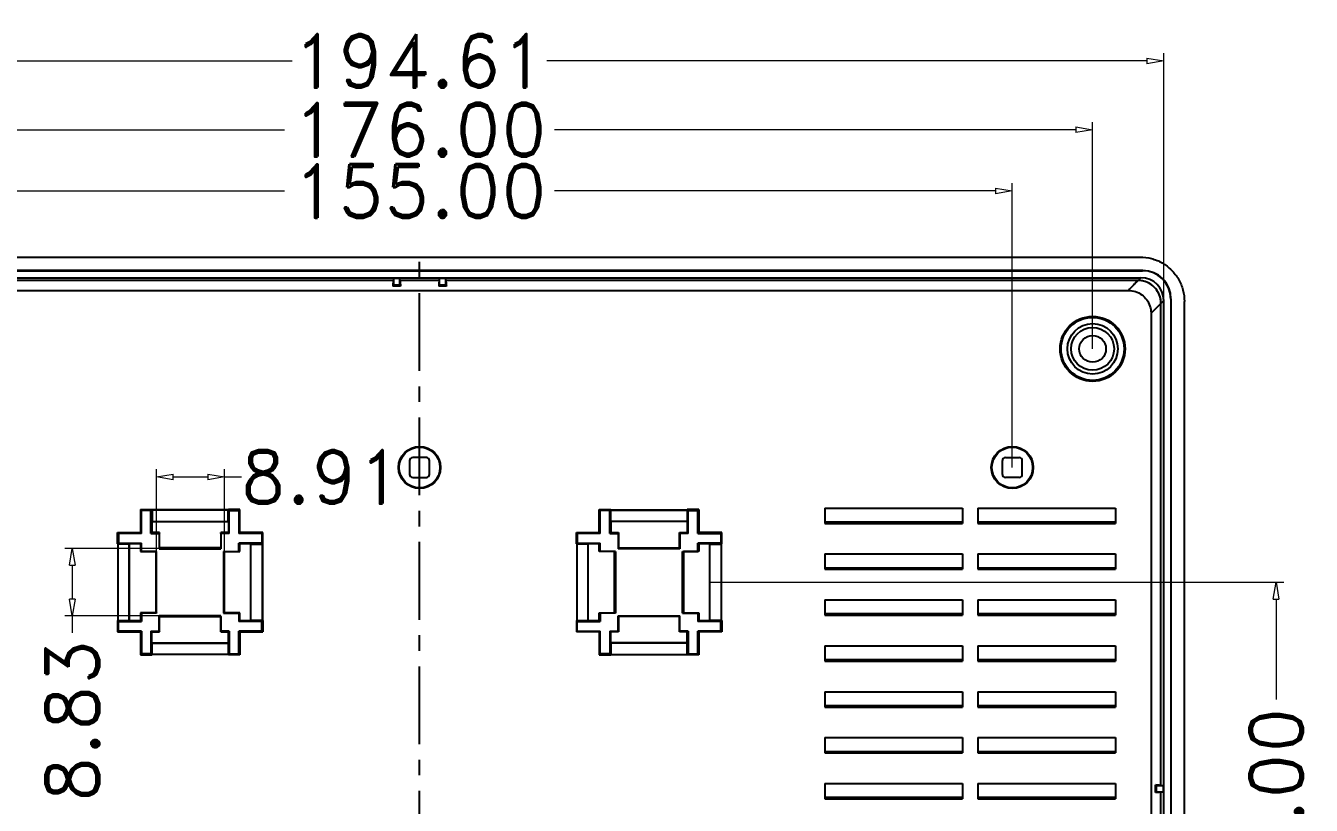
# Model space of a CAD drawing. Extents: x 3002 to 3805, y -1490 to -963.
# Drawn here: x 3636.7 to 3804.8, y -1258.4 to -1156.5 of the extents above; entities that cross this region are included whole.
import ezdxf

# ---------------------------------------------------------------- set-up
doc = ezdxf.new("R2010")
doc.units = 0
doc.header["$LTSCALE"] = 30.734
doc.header["$PDMODE"] = 3
doc.header["$PDSIZE"] = 0.3125
doc.linetypes.add('CENTER', pattern=[0.6, 0.375, -0.075, 0.075, -0.075])
doc.layers.get('0').update_dxf_attribs({"linetype": 'CONTINUOUS'})
doc.layers.get('Defpoints').update_dxf_attribs({"linetype": 'CONTINUOUS'})
doc.layers.add('dim', color=3, linetype='CONTINUOUS', lineweight=9)
doc.styles.add('LongTou', font='romand.shx', dxfattribs={"bigfont": 'whgdtxt.shx'})
doc.dimstyles.new('YanXiu', dxfattribs={"dimtxt": 7, "dimasz": 2.2, "dimexe": 1, "dimexo": 0, "dimgap": 0.66, "dimtad": 0, "dimzin": 1, "dimdsep": 46, "dimtxsty": 'LongTou', "dimblk": 'CLOSEDBLANK', "dimcen": 0, "dimclrd": 3, "dimclre": 3, "dimclrt": 7, "dimazin": 0, "dimtfac": 1, "dimtofl": 0, "dimtmove": 0, "dimatfit": 3, "dimldrblk": 'CLOSEDBLANK', "dimfxl": 1, "dimlwd": 5, "dimlwe": 5, "dimarcsym": 0})

# ---------------------------------------------------------------- blocks, each defined once
blk = doc.blocks.new('_ClosedBlank')
at = {"color": 0, "linetype": 'ByBlock', "lineweight": -2}
for p, q in [((-1, 0.167), (0, 0)), ((-1, 0.167), (-1, -0.167)), ((0, 0), (-1, -0.167))]:
    blk.add_line(p, q, dxfattribs=at)
blk = doc.blocks.new('*D19')
at = {"layer": 'Defpoints', "color": 0}
for p in [(3785.49, -1161.07), (3590.88, -1192.39), (3785.49, -1192.39)]:
    blk.add_point(p, dxfattribs=at)
at = {"layer": 'dim', "color": 3, "lineweight": 5}
for p, q in [((3590.88, -1192.39), (3590.88, -1160.07)), ((3593.08, -1161.07), (3671.52, -1161.07)), ((3783.29, -1161.07), (3704.84, -1161.07)), ((3785.49, -1192.39), (3785.49, -1160.07))]:
    blk.add_line(p, q, dxfattribs=at)
at = {"layer": 'dim', "color": 3, "lineweight": 5, "xscale": 2.2, "yscale": 2.2, "zscale": 2.2, "rotation": 180}
blk.add_blockref('_ClosedBlank', (3590.88, -1161.07), dxfattribs=at)
at = {"layer": 'dim', "color": 3, "lineweight": 5, "xscale": 2.2, "yscale": 2.2, "zscale": 2.2}
blk.add_blockref('_ClosedBlank', (3785.49, -1161.07), dxfattribs=at)
at = {"layer": 'dim', "color": 7, "insert": (3688.18, -1161.07), "char_height": 7, "attachment_point": 5, "style": 'LongTou'}
blk.add_mtext('194.61', dxfattribs=at)
blk = doc.blocks.new('*D15')
at = {"layer": 'Defpoints', "color": 0}
for p in [(3600.18, -1170.07), (3600.18, -1198.71), (3776.18, -1198.71)]:
    blk.add_point(p, dxfattribs=at)
at = {"layer": 'dim', "color": 3, "lineweight": 5}
for p, q in [((3600.18, -1198.71), (3600.18, -1169.07)), ((3776.18, -1198.71), (3776.18, -1169.07)), ((3602.38, -1170.07), (3670.52, -1170.07)), ((3773.98, -1170.07), (3705.84, -1170.07))]:
    blk.add_line(p, q, dxfattribs=at)
at = {"layer": 'dim', "color": 3, "lineweight": 5, "xscale": 2.2, "yscale": 2.2, "zscale": 2.2, "rotation": 180}
blk.add_blockref('_ClosedBlank', (3600.18, -1170.07), dxfattribs=at)
at = {"layer": 'dim', "color": 3, "lineweight": 5, "xscale": 2.2, "yscale": 2.2, "zscale": 2.2}
blk.add_blockref('_ClosedBlank', (3776.18, -1170.07), dxfattribs=at)
at = {"layer": 'dim', "color": 7, "insert": (3688.18, -1170.07), "char_height": 7, "attachment_point": 5, "style": 'LongTou'}
blk.add_mtext('176.00', dxfattribs=at)
blk = doc.blocks.new('*D13')
at = {"layer": 'Defpoints', "color": 0}
for p in [(3765.68, -1178.07), (3610.68, -1214.21), (3765.68, -1214.21)]:
    blk.add_point(p, dxfattribs=at)
at = {"layer": 'dim', "color": 3, "lineweight": 5}
for p, q in [((3610.68, -1214.21), (3610.68, -1177.07)), ((3612.88, -1178.07), (3670.52, -1178.07)), ((3763.48, -1178.07), (3705.84, -1178.07)), ((3765.68, -1214.21), (3765.68, -1177.07))]:
    blk.add_line(p, q, dxfattribs=at)
at = {"layer": 'dim', "color": 3, "lineweight": 5, "xscale": 2.2, "yscale": 2.2, "zscale": 2.2, "rotation": 180}
blk.add_blockref('_ClosedBlank', (3610.68, -1178.07), dxfattribs=at)
at = {"layer": 'dim', "color": 3, "lineweight": 5, "xscale": 2.2, "yscale": 2.2, "zscale": 2.2}
blk.add_blockref('_ClosedBlank', (3765.68, -1178.07), dxfattribs=at)
at = {"layer": 'dim', "color": 7, "insert": (3688.18, -1178.07), "char_height": 7, "attachment_point": 5, "style": 'LongTou'}
blk.add_mtext('155.00', dxfattribs=at)
blk = doc.blocks.new('*D8')
at = {"layer": 'Defpoints', "color": 0}
for p in [(3657.43, -1224.8), (3642.78, -1233.62), (3657.43, -1233.62)]:
    blk.add_point(p, dxfattribs=at)
at = {"layer": 'dim', "color": 3, "lineweight": 5}
for p, q in [((3657.43, -1224.8), (3641.78, -1224.8)), ((3642.78, -1227), (3642.78, -1231.42)), ((3657.43, -1233.62), (3641.78, -1233.62)), ((3642.78, -1233.62), (3642.78, -1235.82))]:
    blk.add_line(p, q, dxfattribs=at)
at = {"layer": 'dim', "color": 3, "lineweight": 5, "xscale": 2.2, "yscale": 2.2, "zscale": 2.2}
for p, rotation in [((3642.78, -1224.8), 90), ((3642.78, -1233.62), 270)]:
    blk.add_blockref('_ClosedBlank', p, dxfattribs=dict(at, rotation=rotation))
at = {"layer": 'dim', "color": 7, "insert": (3642.78, -1247.32), "char_height": 7, "attachment_point": 5, "rotation": 90, "style": 'LongTou'}
blk.add_mtext('8.83', dxfattribs=at)
blk = doc.blocks.new('*D7')
at = {"layer": 'Defpoints', "color": 0}
for p in [(3662.68, -1215.44), (3653.77, -1225.29), (3662.68, -1225.29)]:
    blk.add_point(p, dxfattribs=at)
at = {"layer": 'dim', "color": 3, "lineweight": 5}
for p, q in [((3653.77, -1225.29), (3653.77, -1214.44)), ((3662.68, -1225.29), (3662.68, -1214.44)), ((3655.97, -1215.44), (3660.48, -1215.44)), ((3662.68, -1215.44), (3664.88, -1215.44))]:
    blk.add_line(p, q, dxfattribs=at)
at = {"layer": 'dim', "color": 3, "lineweight": 5, "xscale": 2.2, "yscale": 2.2, "zscale": 2.2, "rotation": 180}
blk.add_blockref('_ClosedBlank', (3653.77, -1215.44), dxfattribs=at)
at = {"layer": 'dim', "color": 3, "lineweight": 5, "xscale": 2.2, "yscale": 2.2, "zscale": 2.2}
blk.add_blockref('_ClosedBlank', (3662.68, -1215.44), dxfattribs=at)
at = {"layer": 'dim', "color": 7, "insert": (3675.38, -1215.44), "char_height": 7, "attachment_point": 5, "style": 'LongTou'}
blk.add_mtext('8.91', dxfattribs=at)
blk = doc.blocks.new('*D5')
at = {"layer": 'Defpoints', "color": 0}
for p in [(3726.12, -1229.21), (3800.18, -1229.21), (3722.56, -1289.21)]:
    blk.add_point(p, dxfattribs=at)
at = {"layer": 'dim', "color": 3, "lineweight": 5}
for p, q in [((3726.12, -1229.21), (3801.18, -1229.21)), ((3800.18, -1231.41), (3800.18, -1244.55)), ((3800.18, -1287.01), (3800.18, -1273.87)), ((3722.56, -1289.21), (3801.18, -1289.21))]:
    blk.add_line(p, q, dxfattribs=at)
at = {"layer": 'dim', "color": 3, "lineweight": 5, "xscale": 2.2, "yscale": 2.2, "zscale": 2.2}
for p, rotation in [((3800.18, -1229.21), 90), ((3800.18, -1289.21), 270)]:
    blk.add_blockref('_ClosedBlank', p, dxfattribs=dict(at, rotation=rotation))
at = {"layer": 'dim', "color": 7, "insert": (3800.18, -1259.21), "char_height": 7, "attachment_point": 5, "rotation": 90, "style": 'LongTou'}
blk.add_mtext('60.00', dxfattribs=at)

msp = doc.modelspace()

# ---------------------------------------------------------------- linework, layer by layer
at = {"color": 7, "linetype": 'Continuous'}
for p, q in [((3593.976, -1186.711), (3782.392, -1186.711)), ((3782.719, -1188.461), (3593.649, -1188.461)), ((3593.649, -1188.496), (3782.719, -1188.496)), ((3593.867, -1189.407), (3782.501, -1189.407)), ((3684.757, -1189.769), (3594.234, -1189.769)), ((3684.79, -1189.407), (3684.757, -1189.769)), ((3684.799, -1189.459), (3684.79, -1189.407)), ((3684.799, -1190.391), (3684.799, -1189.459)), ((3684.799, -1189.459), (3685.569, -1189.459)), ((3685.578, -1189.407), (3685.569, -1189.459)), ((3685.569, -1189.459), (3685.569, -1190.391)), ((3685.611, -1189.769), (3685.578, -1189.407)), ((3690.757, -1189.769), (3685.611, -1189.769)), ((3690.79, -1189.407), (3690.757, -1189.769)), ((3690.799, -1189.459), (3690.79, -1189.407)), ((3690.799, -1190.391), (3690.799, -1189.459)), ((3690.799, -1189.459), (3691.569, -1189.459)), ((3691.578, -1189.407), (3691.569, -1189.459)), ((3691.569, -1189.459), (3691.569, -1190.391)), ((3691.611, -1189.769), (3691.578, -1189.407)), ((3782.134, -1189.769), (3691.611, -1189.769)), ((3782.134, -1189.769), (3782.501, -1189.407)), ((3782.719, -1188.461), (3782.719, -1188.496)), ((3595.511, -1191.075), (3780.857, -1191.075)), ((3684.684, -1190.506), (3684.799, -1190.391)), ((3685.684, -1190.506), (3684.684, -1190.506)), ((3685.569, -1190.391), (3684.799, -1190.391)), ((3685.684, -1190.506), (3685.569, -1190.391)), ((3690.684, -1190.506), (3690.799, -1190.391)), ((3691.684, -1190.506), (3690.684, -1190.506)), ((3691.569, -1190.391), (3690.799, -1190.391)), ((3691.684, -1190.506), (3691.569, -1190.391)), ((3785.126, -1192.763), (3783.82, -1194.037)), ((3785.488, -1192.394), (3785.126, -1192.76)), ((3785.126, -1255.783), (3785.126, -1192.76)), ((3785.488, -1326.028), (3785.488, -1192.394)), ((3786.399, -1192.193), (3786.434, -1192.158)), ((3786.399, -1192.193), (3786.399, -1326.228)), ((3786.434, -1192.158), (3786.434, -1326.263)), ((3788.184, -1325.911), (3788.184, -1192.503)), ((3783.82, -1194.037), (3783.82, -1324.384)), ((3686.884, -1213.311), (3686.884, -1215.111)), ((3689.084, -1212.911), (3687.284, -1212.911)), ((3689.484, -1215.111), (3689.484, -1213.311)), ((3764.384, -1215.111), (3764.384, -1213.311)), ((3764.784, -1212.911), (3766.584, -1212.911)), ((3766.984, -1215.111), (3766.984, -1213.311)), ((3687.284, -1215.511), (3689.084, -1215.511)), ((3766.584, -1215.511), (3764.784, -1215.511)), ((3651.684, -1219.711), (3651.684, -1222.711)), ((3651.806, -1219.833), (3651.684, -1219.711)), ((3651.684, -1219.711), (3653.184, -1219.711)), ((3651.806, -1222.833), (3651.806, -1219.833)), ((3653.062, -1219.833), (3651.806, -1219.833)), ((3653.062, -1219.833), (3653.184, -1219.711)), ((3653.062, -1222.833), (3653.062, -1219.833)), ((3653.184, -1219.711), (3653.184, -1219.756)), ((3653.184, -1219.756), (3653.201, -1219.773)), ((3663.184, -1219.756), (3653.184, -1219.756)), ((3653.201, -1219.773), (3653.201, -1221.255)), ((3663.167, -1219.773), (3653.201, -1219.773)), ((3663.184, -1219.756), (3663.167, -1219.773)), ((3663.167, -1221.255), (3663.167, -1219.773)), ((3663.184, -1219.711), (3663.184, -1219.756)), ((3663.306, -1219.833), (3663.184, -1219.711)), ((3664.684, -1219.711), (3663.184, -1219.711)), ((3663.306, -1222.833), (3663.306, -1219.833)), ((3663.306, -1219.833), (3664.562, -1219.833)), ((3664.562, -1219.833), (3664.684, -1219.711)), ((3664.562, -1219.833), (3664.562, -1222.833)), ((3664.684, -1222.711), (3664.684, -1219.711)), ((3711.684, -1222.711), (3711.684, -1219.711)), ((3711.684, -1219.711), (3713.184, -1219.711)), ((3711.806, -1219.833), (3711.684, -1219.711)), ((3711.806, -1222.833), (3711.806, -1219.833)), ((3713.062, -1219.833), (3711.806, -1219.833)), ((3713.062, -1219.833), (3713.184, -1219.711)), ((3713.062, -1222.833), (3713.062, -1219.833)), ((3713.184, -1219.711), (3713.184, -1219.756)), ((3713.184, -1219.756), (3723.184, -1219.756)), ((3713.184, -1219.756), (3713.201, -1219.773)), ((3713.201, -1221.255), (3713.201, -1219.773)), ((3713.201, -1219.773), (3723.167, -1219.773)), ((3723.184, -1219.756), (3723.167, -1219.773)), ((3723.167, -1219.773), (3723.167, -1221.255)), ((3723.184, -1219.711), (3723.184, -1219.756)), ((3724.684, -1219.711), (3723.184, -1219.711)), ((3723.306, -1219.833), (3723.184, -1219.711)), ((3723.306, -1222.833), (3723.306, -1219.833)), ((3723.306, -1219.833), (3724.562, -1219.833)), ((3724.562, -1219.833), (3724.684, -1219.711)), ((3724.562, -1222.833), (3724.562, -1219.833)), ((3724.684, -1219.711), (3724.684, -1222.711)), ((3741.184, -1219.521), (3759.184, -1219.521)), ((3741.184, -1219.521), (3741.184, -1221.521)), ((3759.184, -1219.521), (3759.184, -1221.521)), ((3761.184, -1219.521), (3779.184, -1219.521)), ((3761.184, -1219.521), (3761.184, -1221.521)), ((3779.184, -1219.521), (3779.184, -1221.521)), ((3653.184, -1221.273), (3653.201, -1221.255)), ((3653.184, -1221.273), (3653.184, -1222.711)), ((3653.184, -1221.273), (3663.184, -1221.273)), ((3653.201, -1221.255), (3663.167, -1221.255)), ((3663.184, -1221.273), (3663.167, -1221.255)), ((3663.184, -1221.273), (3663.184, -1222.711)), ((3713.184, -1221.273), (3713.201, -1221.255)), ((3713.184, -1221.273), (3713.184, -1222.711)), ((3723.184, -1221.273), (3713.184, -1221.273)), ((3723.167, -1221.255), (3713.201, -1221.255)), ((3723.184, -1221.273), (3723.167, -1221.255)), ((3723.184, -1221.273), (3723.184, -1222.711)), ((3741.184, -1221.321), (3759.184, -1221.321)), ((3741.184, -1221.41), (3759.184, -1221.41)), ((3741.184, -1221.521), (3759.184, -1221.521)), ((3761.184, -1221.321), (3779.184, -1221.321)), ((3761.184, -1221.41), (3779.184, -1221.41)), ((3761.184, -1221.521), (3779.184, -1221.521)), ((3648.684, -1224.211), (3648.684, -1222.711)), ((3648.806, -1222.833), (3648.684, -1222.711)), ((3648.684, -1222.711), (3651.684, -1222.711)), ((3648.806, -1222.833), (3648.806, -1224.088)), ((3651.806, -1222.833), (3648.806, -1222.833)), ((3651.806, -1222.833), (3651.684, -1222.711)), ((3653.062, -1222.833), (3653.184, -1222.711)), ((3653.062, -1222.833), (3654.153, -1222.833)), ((3654.184, -1222.711), (3653.184, -1222.711)), ((3654.184, -1222.711), (3654.153, -1222.833)), ((3654.153, -1222.833), (3654.153, -1224.833)), ((3654.184, -1224.711), (3654.184, -1222.711)), ((3662.184, -1222.711), (3662.184, -1224.711)), ((3662.215, -1222.833), (3662.184, -1222.711)), ((3663.184, -1222.711), (3662.184, -1222.711)), ((3662.215, -1222.833), (3662.215, -1224.833)), ((3663.306, -1222.833), (3662.215, -1222.833)), ((3663.306, -1222.833), (3663.184, -1222.711)), ((3664.562, -1222.833), (3664.684, -1222.711)), ((3667.562, -1222.833), (3664.562, -1222.833)), ((3667.684, -1222.711), (3664.684, -1222.711)), ((3667.562, -1222.833), (3667.684, -1222.711)), ((3667.562, -1222.833), (3667.562, -1224.088)), ((3667.684, -1224.211), (3667.684, -1222.711)), ((3708.684, -1224.211), (3708.684, -1222.711)), ((3708.684, -1222.711), (3711.684, -1222.711)), ((3708.806, -1222.833), (3708.684, -1222.711)), ((3708.806, -1222.833), (3708.806, -1224.088)), ((3711.806, -1222.833), (3708.806, -1222.833)), ((3711.806, -1222.833), (3711.684, -1222.711)), ((3713.062, -1222.833), (3713.184, -1222.711)), ((3713.062, -1222.833), (3714.153, -1222.833)), ((3713.184, -1222.711), (3714.184, -1222.711)), ((3714.184, -1222.711), (3714.153, -1222.833)), ((3714.153, -1222.833), (3714.153, -1224.833)), ((3714.184, -1222.711), (3714.184, -1224.711)), ((3722.184, -1224.711), (3722.184, -1222.711)), ((3722.184, -1222.711), (3723.184, -1222.711)), ((3722.215, -1222.833), (3722.184, -1222.711)), ((3722.215, -1222.833), (3722.215, -1224.833)), ((3723.306, -1222.833), (3722.215, -1222.833)), ((3723.306, -1222.833), (3723.184, -1222.711)), ((3724.562, -1222.833), (3724.684, -1222.711)), ((3724.562, -1222.833), (3727.562, -1222.833)), ((3727.684, -1222.711), (3724.684, -1222.711)), ((3727.562, -1222.833), (3727.684, -1222.711)), ((3727.562, -1222.833), (3727.562, -1224.088)), ((3727.684, -1224.211), (3727.684, -1222.711)), ((3648.806, -1224.088), (3648.684, -1224.211)), ((3648.729, -1224.211), (3648.684, -1224.211)), ((3648.729, -1224.211), (3648.729, -1234.211)), ((3648.729, -1224.211), (3648.747, -1224.228)), ((3648.747, -1224.228), (3648.747, -1234.193)), ((3650.229, -1224.228), (3648.747, -1224.228)), ((3648.806, -1224.088), (3651.806, -1224.088)), ((3650.246, -1224.211), (3650.229, -1224.228)), ((3650.229, -1234.193), (3650.229, -1224.228)), ((3650.246, -1234.211), (3650.246, -1224.211)), ((3651.684, -1224.211), (3650.246, -1224.211)), ((3651.806, -1224.088), (3651.684, -1224.211)), ((3651.684, -1224.211), (3651.684, -1225.211)), ((3651.806, -1225.18), (3651.684, -1225.211)), ((3651.684, -1225.211), (3653.684, -1225.211)), ((3651.806, -1225.18), (3651.806, -1224.088)), ((3653.806, -1225.18), (3651.806, -1225.18)), ((3653.684, -1225.211), (3653.684, -1233.211)), ((3653.806, -1225.18), (3653.771, -1225.189)), ((3653.771, -1233.232), (3653.771, -1225.189)), ((3653.806, -1233.241), (3653.806, -1225.18)), ((3654.153, -1224.833), (3654.162, -1224.798)), ((3654.153, -1224.833), (3662.215, -1224.833)), ((3654.162, -1224.798), (3662.206, -1224.798)), ((3662.184, -1224.711), (3654.184, -1224.711)), ((3662.206, -1224.798), (3662.215, -1224.833)), ((3662.562, -1225.18), (3662.562, -1233.241)), ((3662.562, -1225.18), (3664.562, -1225.18)), ((3662.597, -1225.189), (3662.562, -1225.18)), ((3662.597, -1225.189), (3662.597, -1233.232)), ((3662.684, -1233.211), (3662.684, -1225.211)), ((3662.684, -1225.211), (3664.684, -1225.211)), ((3664.562, -1225.18), (3664.562, -1224.088)), ((3664.562, -1224.088), (3664.684, -1224.211)), ((3667.562, -1224.088), (3664.562, -1224.088)), ((3664.684, -1225.211), (3664.562, -1225.18)), ((3664.684, -1225.211), (3664.684, -1224.211)), ((3666.122, -1224.211), (3664.684, -1224.211)), ((3666.122, -1234.211), (3666.122, -1224.211)), ((3666.122, -1224.211), (3666.139, -1224.228)), ((3666.139, -1234.193), (3666.139, -1224.228)), ((3666.139, -1224.228), (3667.621, -1224.228)), ((3667.562, -1224.088), (3667.684, -1224.211)), ((3667.639, -1224.211), (3667.621, -1224.228)), ((3667.621, -1224.228), (3667.621, -1234.193)), ((3667.639, -1224.211), (3667.639, -1234.211)), ((3667.684, -1224.211), (3667.639, -1224.211)), ((3708.806, -1224.088), (3708.684, -1224.211)), ((3708.729, -1224.211), (3708.684, -1224.211)), ((3708.729, -1224.211), (3708.729, -1234.211)), ((3708.729, -1224.211), (3708.747, -1224.228)), ((3708.747, -1224.228), (3708.747, -1234.193)), ((3710.229, -1224.228), (3708.747, -1224.228)), ((3708.806, -1224.088), (3711.806, -1224.088)), ((3710.246, -1224.211), (3710.229, -1224.228)), ((3710.229, -1234.193), (3710.229, -1224.228)), ((3710.246, -1234.211), (3710.246, -1224.211)), ((3711.684, -1224.211), (3710.246, -1224.211)), ((3711.806, -1224.088), (3711.684, -1224.211)), ((3711.684, -1225.211), (3711.684, -1224.211)), ((3711.806, -1225.18), (3711.684, -1225.211)), ((3713.684, -1225.211), (3711.684, -1225.211)), ((3711.806, -1225.18), (3711.806, -1224.088)), ((3713.806, -1225.18), (3711.806, -1225.18)), ((3713.684, -1233.211), (3713.684, -1225.211)), ((3713.771, -1225.189), (3713.806, -1225.18)), ((3713.771, -1225.189), (3713.771, -1233.232)), ((3713.806, -1225.18), (3713.806, -1233.241)), ((3714.162, -1224.798), (3714.153, -1224.833)), ((3722.215, -1224.833), (3714.153, -1224.833)), ((3722.206, -1224.798), (3714.162, -1224.798)), ((3714.184, -1224.711), (3722.184, -1224.711)), ((3722.215, -1224.833), (3722.206, -1224.798)), ((3722.562, -1225.18), (3724.562, -1225.18)), ((3722.562, -1233.241), (3722.562, -1225.18)), ((3722.562, -1225.18), (3722.597, -1225.189)), ((3722.597, -1233.232), (3722.597, -1225.189)), ((3724.684, -1225.211), (3722.684, -1225.211)), ((3722.684, -1225.211), (3722.684, -1233.211)), ((3724.562, -1225.18), (3724.562, -1224.088)), ((3727.562, -1224.088), (3724.562, -1224.088)), ((3724.562, -1224.088), (3724.684, -1224.211)), ((3724.684, -1225.211), (3724.562, -1225.18)), ((3724.684, -1224.211), (3724.684, -1225.211)), ((3726.122, -1224.211), (3724.684, -1224.211)), ((3726.122, -1234.211), (3726.122, -1224.211)), ((3726.122, -1224.211), (3726.139, -1224.228)), ((3726.139, -1234.193), (3726.139, -1224.228)), ((3726.139, -1224.228), (3727.621, -1224.228)), ((3727.562, -1224.088), (3727.684, -1224.211)), ((3727.639, -1224.211), (3727.621, -1224.228)), ((3727.621, -1224.228), (3727.621, -1234.193)), ((3727.639, -1224.211), (3727.639, -1234.211)), ((3727.684, -1224.211), (3727.639, -1224.211)), ((3741.184, -1225.521), (3759.184, -1225.521)), ((3741.184, -1225.521), (3741.184, -1227.521)), ((3759.184, -1225.521), (3759.184, -1227.521)), ((3761.184, -1225.521), (3779.184, -1225.521)), ((3761.184, -1225.521), (3761.184, -1227.521)), ((3779.184, -1225.521), (3779.184, -1227.521)), ((3741.184, -1227.321), (3759.184, -1227.321)), ((3741.184, -1227.41), (3759.184, -1227.41)), ((3741.184, -1227.521), (3759.184, -1227.521)), ((3761.184, -1227.321), (3779.184, -1227.321)), ((3761.184, -1227.41), (3779.184, -1227.41)), ((3761.184, -1227.521), (3779.184, -1227.521)), ((3741.184, -1231.521), (3759.184, -1231.521)), ((3741.184, -1231.521), (3741.184, -1233.521)), ((3759.184, -1231.521), (3759.184, -1233.521)), ((3761.184, -1231.521), (3779.184, -1231.521)), ((3761.184, -1231.521), (3761.184, -1233.521)), ((3779.184, -1231.521), (3779.184, -1233.521)), ((3651.684, -1233.211), (3651.684, -1234.211)), ((3651.684, -1233.211), (3651.806, -1233.241)), ((3653.684, -1233.211), (3651.684, -1233.211)), ((3651.806, -1233.241), (3651.806, -1234.333)), ((3653.806, -1233.241), (3651.806, -1233.241)), ((3653.771, -1233.232), (3653.806, -1233.241)), ((3654.153, -1235.588), (3654.153, -1233.588)), ((3654.153, -1233.588), (3654.162, -1233.623)), ((3662.215, -1233.588), (3654.153, -1233.588)), ((3662.206, -1233.623), (3654.162, -1233.623)), ((3654.184, -1235.711), (3654.184, -1233.711)), ((3654.184, -1233.711), (3662.184, -1233.711)), ((3662.184, -1233.711), (3662.184, -1235.711)), ((3662.206, -1233.623), (3662.215, -1233.588)), ((3662.215, -1235.588), (3662.215, -1233.588)), ((3662.597, -1233.232), (3662.562, -1233.241)), ((3662.562, -1233.241), (3664.562, -1233.241)), ((3664.684, -1233.211), (3662.684, -1233.211)), ((3664.562, -1233.241), (3664.684, -1233.211)), ((3664.562, -1233.241), (3664.562, -1234.333)), ((3664.684, -1234.211), (3664.684, -1233.211)), ((3711.684, -1234.211), (3711.684, -1233.211)), ((3711.684, -1233.211), (3713.684, -1233.211)), ((3711.684, -1233.211), (3711.806, -1233.241)), ((3711.806, -1233.241), (3711.806, -1234.333)), ((3713.806, -1233.241), (3711.806, -1233.241)), ((3713.806, -1233.241), (3713.771, -1233.232)), ((3714.153, -1233.588), (3722.215, -1233.588)), ((3714.153, -1235.588), (3714.153, -1233.588)), ((3714.184, -1233.711), (3714.153, -1233.588)), ((3714.162, -1233.623), (3722.206, -1233.623)), ((3722.184, -1233.711), (3714.184, -1233.711)), ((3714.184, -1233.711), (3714.184, -1235.711)), ((3722.184, -1235.711), (3722.184, -1233.711)), ((3722.215, -1233.588), (3722.206, -1233.623)), ((3722.215, -1235.588), (3722.215, -1233.588)), ((3722.684, -1233.211), (3722.562, -1233.241)), ((3722.562, -1233.241), (3724.562, -1233.241)), ((3722.684, -1233.211), (3724.684, -1233.211)), ((3724.562, -1233.241), (3724.684, -1233.211)), ((3724.562, -1233.241), (3724.562, -1234.333)), ((3724.684, -1233.211), (3724.684, -1234.211)), ((3741.184, -1233.321), (3759.184, -1233.321)), ((3741.184, -1233.41), (3759.184, -1233.41)), ((3741.184, -1233.521), (3759.184, -1233.521)), ((3761.184, -1233.321), (3779.184, -1233.321)), ((3761.184, -1233.41), (3779.184, -1233.41)), ((3761.184, -1233.521), (3779.184, -1233.521)), ((3648.684, -1234.211), (3648.684, -1235.711)), ((3648.806, -1234.333), (3648.684, -1234.211)), ((3648.684, -1234.211), (3648.729, -1234.211)), ((3648.729, -1234.211), (3648.747, -1234.193)), ((3648.747, -1234.193), (3650.229, -1234.193)), ((3648.806, -1235.588), (3648.806, -1234.333)), ((3648.806, -1234.333), (3651.806, -1234.333)), ((3650.246, -1234.211), (3650.229, -1234.193)), ((3650.246, -1234.211), (3651.684, -1234.211)), ((3651.806, -1234.333), (3651.684, -1234.211)), ((3664.562, -1234.333), (3664.684, -1234.211)), ((3667.562, -1234.333), (3664.562, -1234.333)), ((3664.684, -1234.211), (3666.122, -1234.211)), ((3666.122, -1234.211), (3666.139, -1234.193)), ((3667.621, -1234.193), (3666.139, -1234.193)), ((3667.562, -1234.333), (3667.684, -1234.211)), ((3667.562, -1235.588), (3667.562, -1234.333)), ((3667.639, -1234.211), (3667.621, -1234.193)), ((3667.639, -1234.211), (3667.684, -1234.211)), ((3667.684, -1234.211), (3667.684, -1235.711)), ((3708.684, -1234.211), (3708.684, -1235.711)), ((3708.684, -1234.211), (3708.729, -1234.211)), ((3708.806, -1234.333), (3708.684, -1234.211)), ((3708.729, -1234.211), (3708.747, -1234.193)), ((3708.747, -1234.193), (3710.229, -1234.193)), ((3708.806, -1235.588), (3708.806, -1234.333)), ((3708.806, -1234.333), (3711.806, -1234.333)), ((3710.246, -1234.211), (3710.229, -1234.193)), ((3710.246, -1234.211), (3711.684, -1234.211)), ((3711.806, -1234.333), (3711.684, -1234.211)), ((3724.562, -1234.333), (3724.684, -1234.211)), ((3727.562, -1234.333), (3724.562, -1234.333)), ((3724.684, -1234.211), (3726.122, -1234.211)), ((3726.122, -1234.211), (3726.139, -1234.193)), ((3727.621, -1234.193), (3726.139, -1234.193)), ((3727.562, -1234.333), (3727.684, -1234.211)), ((3727.562, -1235.588), (3727.562, -1234.333)), ((3727.639, -1234.211), (3727.621, -1234.193)), ((3727.639, -1234.211), (3727.684, -1234.211)), ((3727.684, -1234.211), (3727.684, -1235.711)), ((3648.806, -1235.588), (3648.684, -1235.711)), ((3648.684, -1235.711), (3651.684, -1235.711)), ((3651.806, -1235.588), (3648.806, -1235.588)), ((3651.806, -1235.588), (3651.684, -1235.711)), ((3651.684, -1235.711), (3651.684, -1238.711)), ((3651.806, -1235.588), (3651.806, -1238.588)), ((3653.062, -1235.588), (3653.062, -1238.588)), ((3653.062, -1235.588), (3653.184, -1235.711)), ((3653.062, -1235.588), (3654.153, -1235.588)), ((3653.184, -1237.148), (3653.184, -1235.711)), ((3653.184, -1235.711), (3654.184, -1235.711)), ((3653.184, -1237.148), (3653.201, -1237.166)), ((3653.184, -1237.148), (3663.184, -1237.148)), ((3654.153, -1235.588), (3654.184, -1235.711)), ((3662.184, -1235.711), (3662.215, -1235.588)), ((3662.184, -1235.711), (3663.184, -1235.711)), ((3663.306, -1235.588), (3662.215, -1235.588)), ((3663.184, -1237.148), (3663.167, -1237.166)), ((3663.306, -1235.588), (3663.184, -1235.711)), ((3663.184, -1237.148), (3663.184, -1235.711)), ((3663.306, -1235.588), (3663.306, -1238.588)), ((3664.562, -1238.588), (3664.562, -1235.588)), ((3664.562, -1235.588), (3664.684, -1235.711)), ((3667.562, -1235.588), (3664.562, -1235.588)), ((3664.684, -1235.711), (3664.684, -1238.711)), ((3664.684, -1235.711), (3667.684, -1235.711)), ((3667.562, -1235.588), (3667.684, -1235.711)), ((3708.806, -1235.588), (3708.684, -1235.711)), ((3711.684, -1235.711), (3708.684, -1235.711)), ((3708.806, -1235.588), (3711.806, -1235.588)), ((3711.806, -1235.588), (3711.684, -1235.711)), ((3711.684, -1235.711), (3711.684, -1238.711)), ((3711.806, -1238.588), (3711.806, -1235.588)), ((3713.062, -1235.588), (3713.062, -1238.588)), ((3713.062, -1235.588), (3714.153, -1235.588)), ((3713.062, -1235.588), (3713.184, -1235.711)), ((3713.184, -1237.148), (3713.184, -1235.711)), ((3714.184, -1235.711), (3713.184, -1235.711)), ((3723.184, -1237.148), (3713.184, -1237.148)), ((3713.184, -1237.148), (3713.201, -1237.166)), ((3714.153, -1235.588), (3714.184, -1235.711)), ((3722.184, -1235.711), (3722.215, -1235.588)), ((3723.184, -1235.711), (3722.184, -1235.711)), ((3723.306, -1235.588), (3722.215, -1235.588)), ((3723.184, -1237.148), (3723.167, -1237.166)), ((3723.306, -1235.588), (3723.184, -1235.711)), ((3723.184, -1237.148), (3723.184, -1235.711)), ((3723.306, -1235.588), (3723.306, -1238.588)), ((3727.562, -1235.588), (3724.562, -1235.588)), ((3724.562, -1238.588), (3724.562, -1235.588)), ((3724.562, -1235.588), (3724.684, -1235.711)), ((3727.684, -1235.711), (3724.684, -1235.711)), ((3724.684, -1235.711), (3724.684, -1238.711)), ((3727.562, -1235.588), (3727.684, -1235.711)), ((3651.806, -1238.588), (3651.684, -1238.711)), ((3651.684, -1238.711), (3653.184, -1238.711)), ((3653.062, -1238.588), (3651.806, -1238.588)), ((3653.062, -1238.588), (3653.184, -1238.711)), ((3653.184, -1238.665), (3653.201, -1238.648)), ((3653.184, -1238.711), (3653.184, -1238.665)), ((3663.184, -1238.665), (3653.184, -1238.665)), ((3653.201, -1238.648), (3653.201, -1237.166)), ((3653.201, -1237.166), (3663.167, -1237.166)), ((3663.167, -1238.648), (3653.201, -1238.648)), ((3663.167, -1237.166), (3663.167, -1238.648)), ((3663.184, -1238.665), (3663.167, -1238.648)), ((3663.306, -1238.588), (3663.184, -1238.711)), ((3663.184, -1238.711), (3663.184, -1238.665)), ((3664.684, -1238.711), (3663.184, -1238.711)), ((3663.306, -1238.588), (3664.562, -1238.588)), ((3664.562, -1238.588), (3664.684, -1238.711)), ((3711.806, -1238.588), (3711.684, -1238.711)), ((3711.684, -1238.711), (3713.184, -1238.711)), ((3713.062, -1238.588), (3711.806, -1238.588)), ((3713.062, -1238.588), (3713.184, -1238.711)), ((3713.184, -1238.665), (3713.201, -1238.648)), ((3713.184, -1238.711), (3713.184, -1238.665)), ((3713.184, -1238.665), (3723.184, -1238.665)), ((3713.201, -1237.166), (3713.201, -1238.648)), ((3723.167, -1237.166), (3713.201, -1237.166)), ((3713.201, -1238.648), (3723.167, -1238.648)), ((3723.167, -1238.648), (3723.167, -1237.166)), ((3723.184, -1238.665), (3723.167, -1238.648)), ((3723.306, -1238.588), (3723.184, -1238.711)), ((3723.184, -1238.711), (3723.184, -1238.665)), ((3724.684, -1238.711), (3723.184, -1238.711)), ((3723.306, -1238.588), (3724.562, -1238.588)), ((3724.562, -1238.588), (3724.684, -1238.711)), ((3741.184, -1237.521), (3759.184, -1237.521)), ((3741.184, -1237.521), (3741.184, -1239.521)), ((3759.184, -1237.521), (3759.184, -1239.521)), ((3761.184, -1237.521), (3779.184, -1237.521)), ((3761.184, -1237.521), (3761.184, -1239.521)), ((3779.184, -1237.521), (3779.184, -1239.521)), ((3741.184, -1239.321), (3759.184, -1239.321)), ((3741.184, -1239.41), (3759.184, -1239.41)), ((3741.184, -1239.521), (3759.184, -1239.521)), ((3761.184, -1239.321), (3779.184, -1239.321)), ((3761.184, -1239.41), (3779.184, -1239.41)), ((3761.184, -1239.521), (3779.184, -1239.521)), ((3741.184, -1243.521), (3759.184, -1243.521)), ((3741.184, -1243.521), (3741.184, -1245.521)), ((3759.184, -1243.521), (3759.184, -1245.521)), ((3761.184, -1243.521), (3779.184, -1243.521)), ((3761.184, -1243.521), (3761.184, -1245.521)), ((3779.184, -1243.521), (3779.184, -1245.521)), ((3741.184, -1245.321), (3759.184, -1245.321)), ((3741.184, -1245.41), (3759.184, -1245.41)), ((3741.184, -1245.521), (3759.184, -1245.521)), ((3761.184, -1245.321), (3779.184, -1245.321)), ((3761.184, -1245.41), (3779.184, -1245.41)), ((3761.184, -1245.521), (3779.184, -1245.521)), ((3741.184, -1249.521), (3759.184, -1249.521)), ((3741.184, -1249.521), (3741.184, -1251.521)), ((3759.184, -1249.521), (3759.184, -1251.521)), ((3761.184, -1249.521), (3779.184, -1249.521)), ((3761.184, -1249.521), (3761.184, -1251.521)), ((3779.184, -1249.521), (3779.184, -1251.521)), ((3741.184, -1251.321), (3759.184, -1251.321)), ((3741.184, -1251.41), (3759.184, -1251.41)), ((3741.184, -1251.521), (3759.184, -1251.521)), ((3761.184, -1251.321), (3779.184, -1251.321)), ((3761.184, -1251.41), (3779.184, -1251.41)), ((3761.184, -1251.521), (3779.184, -1251.521)), ((3741.184, -1255.521), (3759.184, -1255.521)), ((3741.184, -1255.521), (3741.184, -1257.521)), ((3759.184, -1255.521), (3759.184, -1257.521)), ((3761.184, -1255.521), (3779.184, -1255.521)), ((3761.184, -1255.521), (3761.184, -1257.521)), ((3779.184, -1255.521), (3779.184, -1257.521)), ((3741.184, -1257.321), (3759.184, -1257.321)), ((3761.184, -1257.321), (3779.184, -1257.321)), ((3784.388, -1255.711), (3784.503, -1255.826)), ((3784.388, -1256.711), (3784.388, -1255.711)), ((3784.388, -1256.711), (3784.503, -1256.595)), ((3785.435, -1255.826), (3784.503, -1255.826)), ((3784.503, -1255.826), (3784.503, -1256.595)), ((3784.503, -1256.595), (3785.435, -1256.595)), ((3785.488, -1255.817), (3785.126, -1255.783)), ((3785.126, -1256.638), (3785.488, -1256.604)), ((3785.126, -1261.783), (3785.126, -1256.638)), ((3785.435, -1255.826), (3785.488, -1255.817)), ((3785.435, -1256.595), (3785.435, -1255.826)), ((3785.488, -1256.604), (3785.435, -1256.595)), ((3741.184, -1257.41), (3759.184, -1257.41)), ((3741.184, -1257.521), (3759.184, -1257.521)), ((3761.184, -1257.41), (3779.184, -1257.41)), ((3761.184, -1257.521), (3779.184, -1257.521))]:
    msp.add_line(p, q, dxfattribs=at)
at = {"color": 1, "linetype": 'CENTER', "ltscale": 0.882062}
msp.add_line((3688.184, -1331.711), (3688.184, -1186.711), dxfattribs=at)
at = {"color": 7, "linetype": 'Continuous'}
for centre, radius in [((3776.184, -1198.711), 4.25), ((3776.184, -1198.711), 4.113), ((3776.184, -1198.711), 3.3), ((3776.184, -1198.711), 2.8), ((3776.184, -1198.711), 1.75), ((3688.184, -1214.211), 2.75), ((3688.184, -1214.211), 2.663), ((3765.684, -1214.211), 2.75), ((3765.684, -1214.211), 2.663)]:
    msp.add_circle(centre, radius, dxfattribs=at)
for centre, radius, start, end in [((3782.137, -1192.757), 2.988, 359.9397, 90.06035), ((3687.284, -1213.311), 0.4, 90, 180), ((3689.084, -1213.311), 0.4, 0, 90), ((3764.784, -1213.311), 0.4, 90, 180), ((3766.584, -1213.311), 0.4, 0, 90), ((3687.284, -1215.111), 0.4, 180, 270), ((3689.084, -1215.111), 0.4, 270, 0), ((3764.784, -1215.111), 0.4, 180, 270), ((3766.584, -1215.111), 0.4, 270, 0)]:
    msp.add_arc(centre, radius, start, end, dxfattribs=at)
for centre, major_axis, ratio, start_param, end_param in [((3782.475, -1192.42), (2.14, 2.14), 0.9912924, -0.7810254, 0.7810254), ((3782.697, -1192.198), (2.619, 2.619), 0.9987828, -0.7847892, 0.7847892), ((3782.732, -1192.163), (2.619, 2.619), 0.9987828, -0.7847892, 0.7847892)]:
    msp.add_ellipse(centre, major_axis=major_axis, ratio=ratio, start_param=start_param, end_param=end_param, dxfattribs=at)
for points, start_tangent, end_tangent in [([(3782.384, -1186.711), (3783.887, -1186.906), (3785.285, -1187.484), (3786.486, -1188.404), (3787.407, -1189.604), (3787.986, -1191.001), (3788.184, -1192.503)], (1, -0.0000001), (0.0000001, -1)), ([(3684.757, -1189.769), (3684.733, -1189.948), (3684.708, -1190.194), (3684.684, -1190.506)], (-0.1642567, -0.9864176), (-0.0699004, -0.997554)), ([(3685.611, -1189.769), (3685.635, -1189.948), (3685.66, -1190.194), (3685.684, -1190.506)], (0.1642568, -0.9864176), (0.0699004, -0.997554)), ([(3690.757, -1189.769), (3690.733, -1189.948), (3690.708, -1190.194), (3690.684, -1190.506)], (-0.1642568, -0.9864176), (-0.0699004, -0.997554)), ([(3691.611, -1189.769), (3691.635, -1189.948), (3691.66, -1190.194), (3691.684, -1190.506)], (0.1642567, -0.9864176), (0.0699004, -0.997554)), ([(3782.132, -1189.769), (3781.849, -1190.058), (3781.424, -1190.493), (3780.857, -1191.075)], (-0.7021554, -0.7120238), (-0.6978183, -0.7162748)), ([(3785.126, -1192.76), (3784.975, -1191.839), (3784.548, -1191.007), (3783.888, -1190.346), (3783.056, -1189.919), (3782.134, -1189.769)], (-0.0023155, 0.9999973), (-0.9999975, 0.0022313)), ([(3780.857, -1191.075), (3781.782, -1191.22), (3782.605, -1191.638), (3783.255, -1192.288), (3783.674, -1193.112), (3783.82, -1194.037)], (1, 0.000024), (0.0000011, -1)), ([(3785.126, -1255.783), (3784.946, -1255.759), (3784.7, -1255.735), (3784.388, -1255.711)], (-0.9864176, 0.1642567), (-0.997554, 0.0699004)), ([(3785.126, -1256.638), (3784.946, -1256.662), (3784.7, -1256.686), (3784.388, -1256.711)], (-0.9864176, -0.1642566), (-0.997554, -0.0699004))]:
    msp.add_spline(points, degree=3, dxfattribs=dict(at, start_tangent=start_tangent, end_tangent=end_tangent))

# ---------------------------------------------------------------- dimensions: what is measured, and where the dimension line sits
at = {"layer": 'dim'}
for base, p1, p2, picture, middle in [((3785.488, -1161.068), (3590.88, -1192.394), (3785.488, -1192.394), '*D19', (3688.184, -1161.068)), ((3600.184, -1170.068), (3776.184, -1198.711), (3600.184, -1198.711), '*D15', (3688.184, -1170.068))]:
    dim = msp.add_linear_dim(base=base, p1=p1, p2=p2, dimstyle='YanXiu', dxfattribs=at)
    dim.commit()
    dim.dimension.update_dxf_attribs({"geometry": picture, "text_midpoint": middle, "dimtype": 160})
for base, p1, p2, picture, middle in [((3765.684, -1178.068), (3610.684, -1214.211), (3765.684, -1214.211), '*D13', (3688.184, -1178.068)), ((3662.684, -1215.44), (3653.771, -1225.294), (3662.684, -1225.294), '*D7', (3675.377, -1215.44))]:
    dim = msp.add_linear_dim(base=base, p1=p1, p2=p2, dimstyle='YanXiu', dxfattribs=at)
    dim.commit()
    dim.dimension.update_dxf_attribs({"geometry": picture, "text_midpoint": middle})
for base, p1, p2, picture, middle in [((3642.7803, -1233.6234), (3657.4301, -1224.798), (3657.4301, -1233.6234), '*D8', (3642.7803, -1247.3167)), ((3800.184, -1229.211), (3722.562, -1289.211), (3726.122, -1229.211), '*D5', (3800.184, -1259.211))]:
    dim = msp.add_linear_dim(base=base, p1=p1, p2=p2, angle=90, dimstyle='YanXiu', dxfattribs=at)
    dim.commit()
    dim.dimension.update_dxf_attribs({"geometry": picture, "text_midpoint": middle})

doc.saveas('drawing.dxf')
